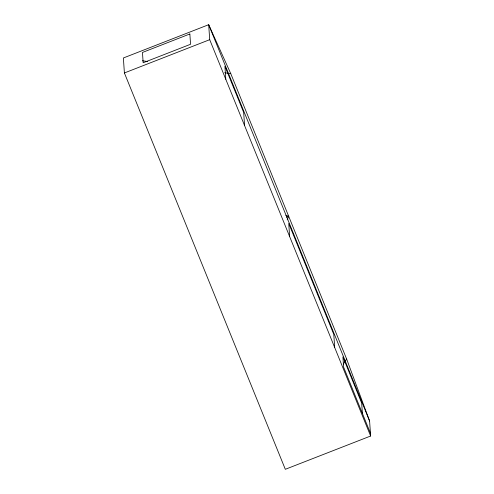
<?xml version="1.0" encoding="UTF-8"?>
<svg xmlns="http://www.w3.org/2000/svg" width="494" height="494" viewBox="0 0 494 494"><rect width="100%" height="100%" fill="white"/><g stroke="black" fill="none" stroke-linecap="round" stroke-linejoin="round"><path stroke-width="0.74" d="M287.224 219.873L288.7 216.316L285.804 215.261M343.256 364.152L346.627 359.002L230.766 73.637L208.684 24.7L123.377 57.977L124.395 72.958L285.316 469.3L370.624 436.023L369.605 421.042L346.627 359.002M124.395 72.958L209.709 39.681L208.684 24.7L369.605 421.042M286.545 217.156L288.7 216.316M142.414 60.756L147.749 61.534M224.677 72.748L230.766 73.637M370.432 433.213L343.614 367.153L342.91 356.859L361.682 403.098L362.386 413.398M209.709 39.681L370.624 436.023M334.685 347.504L333.79 334.401L288.737 223.424L289.632 236.527M244.573 125.556L243.678 112.447L224.906 66.208L225.801 79.312M189.857 33.969L142.463 52.457L143.161 62.757L190.561 44.269L189.857 33.969"/></g></svg>
